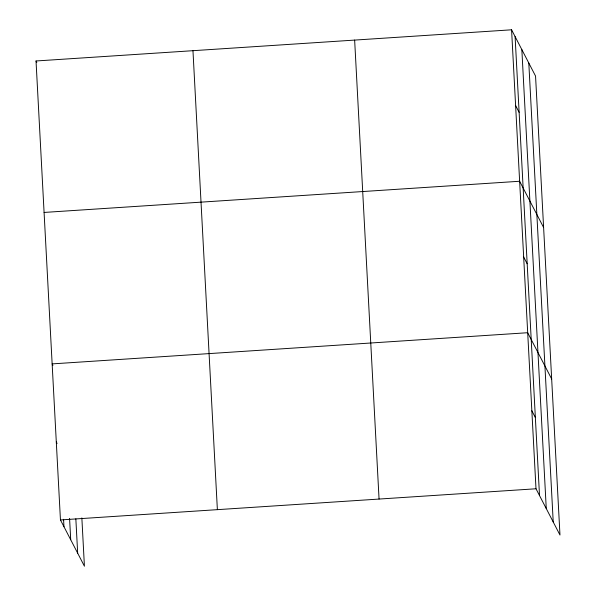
<?xml version="1.0" encoding="UTF-8"?>
<svg xmlns="http://www.w3.org/2000/svg" width="596" height="596" viewBox="0 0 596 596"><rect width="100%" height="100%" fill="white"/><g stroke="black" fill="none" stroke-linecap="round" stroke-linejoin="round"><path stroke-width="0.89" d="M81.853 517.902L84.423 566.2L60.449 519.943L36.028 60.978L511.577 29.8L535.551 76.057L559.972 535.022L535.998 488.772L511.577 29.8M44.089 212.437L519.638 181.258L543.612 227.516M60.449 519.943L535.998 488.772M515.607 105.529L519.123 112.316M523.66 256.988L527.177 263.775M551.665 378.974L527.691 332.717L52.143 363.895L52.925 365.4M531.841 410.748L535.357 417.528M36.028 60.978L36.81 62.483M56.3 441.919L57.074 443.431M528.801 63.027L553.222 521.999M521.843 49.61L546.264 508.582M515.093 36.587L539.514 495.552M354.642 40.088L379.063 499.061M192.962 50.69L217.376 509.655M75.841 518.803L77.674 553.177M69.576 518.393L70.715 539.752M63.571 519.295L63.966 526.73"/></g></svg>
